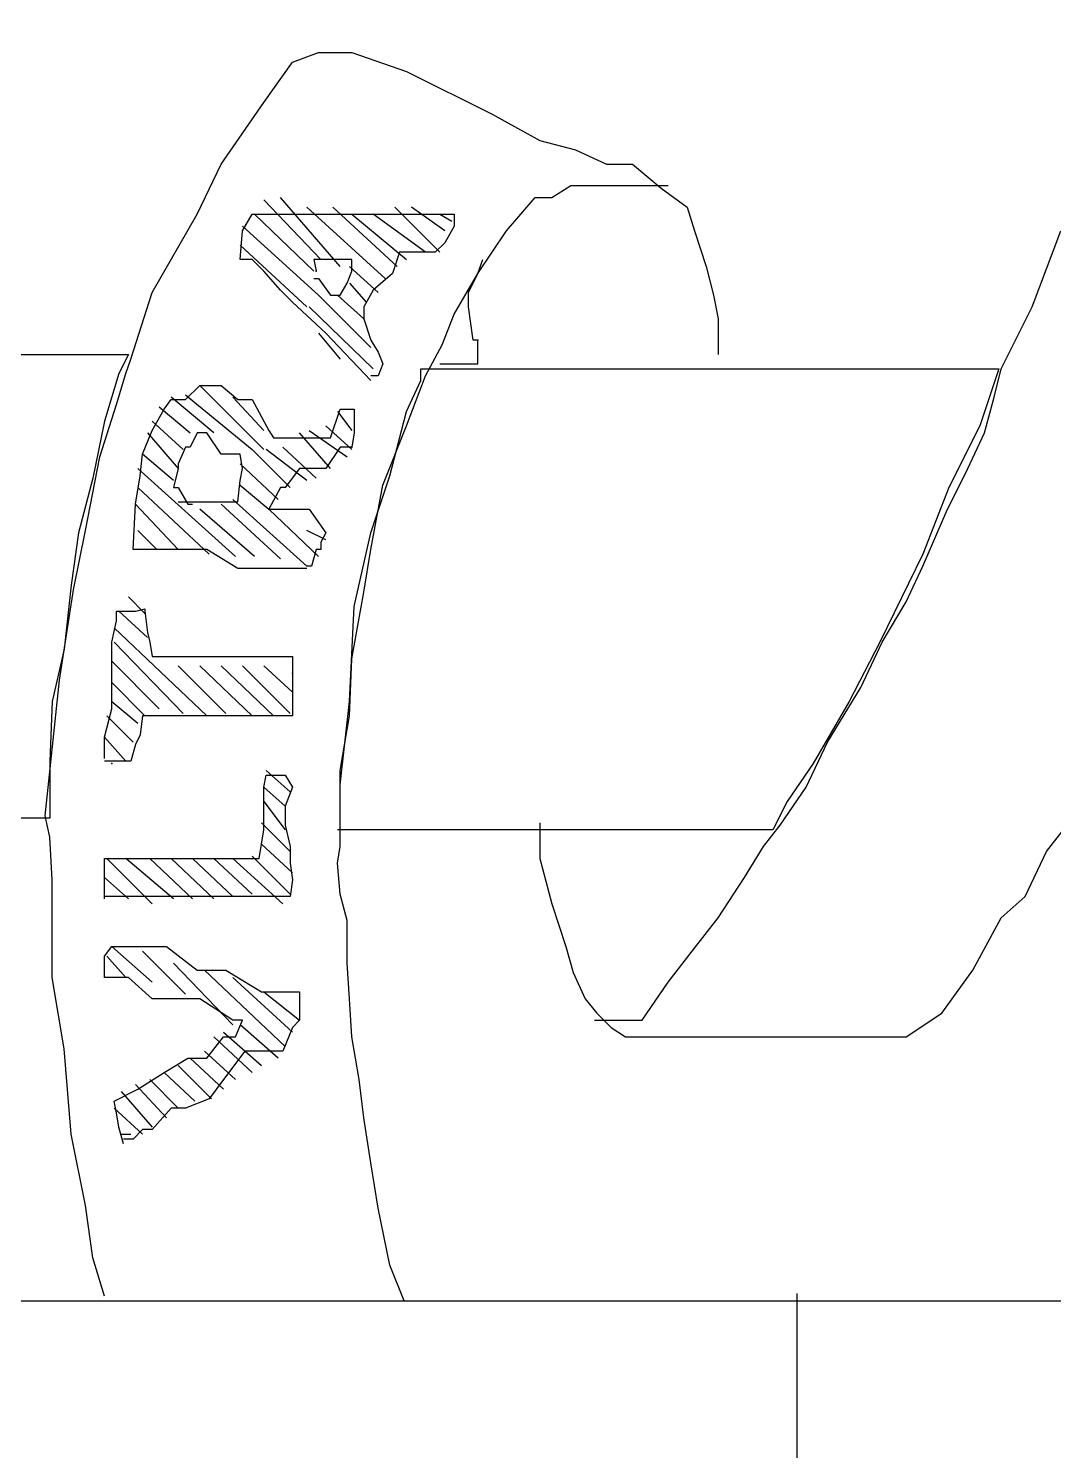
# Model space of a CAD drawing. Extents: x 731854 to 732444, y 4380981 to 4382008.
# Drawn here: x 731888.87 to 731893.18, y 4381847.51 to 4381853.49 of the extents above; entities that cross this region are included whole.
import ezdxf

# ---------------------------------------------------------------- set-up
doc = ezdxf.new("R2010")
doc.units = 0
doc.layers.get('0').update_dxf_attribs({"linetype": 'CONTINUOUS'})

msp = doc.modelspace()

# ---------------------------------------------------------------- linework, layer by layer
at = {"color": 0, "linetype": 'CONTINUOUS'}
for p, q in [((731889.86, 4381853.18), (731889.98, 4381853.35)), ((731889.86, 4381853.18), (731889.98, 4381853.35)), ((731889.98, 4381853.35), (731890.09, 4381853.39)), ((731889.98, 4381853.35), (731890.09, 4381853.39)), ((731890.09, 4381853.39), (731890.23, 4381853.39)), ((731890.09, 4381853.39), (731890.23, 4381853.39)), ((731890.23, 4381853.39), (731890.46, 4381853.31)), ((731890.23, 4381853.39), (731890.46, 4381853.31)), ((731890.46, 4381853.31), (731890.82, 4381853.13)), ((731890.46, 4381853.31), (731890.82, 4381853.13)), ((731889.68, 4381852.92), (731889.86, 4381853.18)), ((731889.68, 4381852.92), (731889.86, 4381853.18)), ((731890.82, 4381853.13), (731891.02, 4381853.02)), ((731890.82, 4381853.13), (731891.02, 4381853.02)), ((731891.02, 4381853.02), (731891.17, 4381852.98)), ((731891.02, 4381853.02), (731891.17, 4381852.98)), ((731891.17, 4381852.98), (731891.3, 4381852.92)), ((731891.17, 4381852.98), (731891.3, 4381852.92)), ((731889.58, 4381852.71), (731889.68, 4381852.92)), ((731889.58, 4381852.71), (731889.68, 4381852.92)), ((731891.3, 4381852.92), (731891.41, 4381852.92)), ((731891.3, 4381852.92), (731891.41, 4381852.92)), ((731891.41, 4381852.92), (731891.53, 4381852.82)), ((731891.41, 4381852.92), (731891.53, 4381852.82)), ((731891.07, 4381852.78), (731891.15, 4381852.83)), ((731891.07, 4381852.78), (731891.15, 4381852.83)), ((731891.15, 4381852.83), (731891.2, 4381852.83)), ((731891.15, 4381852.83), (731891.2, 4381852.83)), ((731891.2, 4381852.83), (731891.26, 4381852.83)), ((731891.2, 4381852.83), (731891.26, 4381852.83)), ((731891.26, 4381852.83), (731891.33, 4381852.83)), ((731891.26, 4381852.83), (731891.33, 4381852.83)), ((731891.33, 4381852.83), (731891.41, 4381852.83)), ((731891.33, 4381852.83), (731891.41, 4381852.83)), ((731891.41, 4381852.83), (731891.48, 4381852.83)), ((731891.41, 4381852.83), (731891.48, 4381852.83)), ((731891.48, 4381852.83), (731891.56, 4381852.83)), ((731891.48, 4381852.83), (731891.56, 4381852.83)), ((731891.53, 4381852.82), (731891.64, 4381852.74)), ((731891.53, 4381852.82), (731891.64, 4381852.74)), ((731889.86, 4381852.77), (731890.1, 4381852.52)), ((731889.86, 4381852.77), (731890.1, 4381852.52)), ((731890.18, 4381852.49), (731889.93, 4381852.78)), ((731890.18, 4381852.49), (731889.93, 4381852.78)), ((731890.88, 4381852.64), (731891, 4381852.78)), ((731890.88, 4381852.64), (731891, 4381852.78)), ((731891, 4381852.78), (731891.07, 4381852.78)), ((731891, 4381852.78), (731891.07, 4381852.78)), ((731889.39, 4381852.38), (731889.58, 4381852.71)), ((731889.39, 4381852.38), (731889.58, 4381852.71)), ((731889.77, 4381852.64), (731889.81, 4381852.71)), ((731889.77, 4381852.64), (731889.81, 4381852.71)), ((731889.81, 4381852.71), (731889.85, 4381852.71)), ((731889.81, 4381852.71), (731889.85, 4381852.71)), ((731890.07, 4381852.47), (731889.82, 4381852.71)), ((731890.07, 4381852.47), (731889.82, 4381852.71)), ((731889.85, 4381852.71), (731890.01, 4381852.71)), ((731889.85, 4381852.71), (731890.01, 4381852.71)), ((731890.01, 4381852.71), (731890.1, 4381852.71)), ((731890.01, 4381852.71), (731890.1, 4381852.71)), ((731890.04, 4381852.74), (731890.37, 4381852.44)), ((731890.04, 4381852.74), (731890.37, 4381852.44)), ((731890.1, 4381852.71), (731890.22, 4381852.71)), ((731890.1, 4381852.71), (731890.22, 4381852.71)), ((731890.42, 4381852.49), (731890.15, 4381852.74)), ((731890.42, 4381852.49), (731890.15, 4381852.74)), ((731890.22, 4381852.71), (731890.31, 4381852.71)), ((731890.22, 4381852.71), (731890.31, 4381852.71)), ((731890.23, 4381852.71), (731890.46, 4381852.52)), ((731890.23, 4381852.71), (731890.46, 4381852.52)), ((731890.31, 4381852.71), (731890.41, 4381852.71)), ((731890.31, 4381852.71), (731890.41, 4381852.71)), ((731890.54, 4381852.55), (731890.32, 4381852.71)), ((731890.54, 4381852.55), (731890.32, 4381852.71)), ((731890.41, 4381852.74), (731890.6, 4381852.55)), ((731890.41, 4381852.74), (731890.6, 4381852.55)), ((731890.41, 4381852.71), (731890.46, 4381852.71)), ((731890.41, 4381852.71), (731890.46, 4381852.71)), ((731890.46, 4381852.71), (731890.54, 4381852.71)), ((731890.46, 4381852.71), (731890.54, 4381852.71)), ((731890.62, 4381852.64), (731890.48, 4381852.74)), ((731890.62, 4381852.64), (731890.48, 4381852.74)), ((731890.54, 4381852.71), (731890.58, 4381852.71)), ((731890.54, 4381852.71), (731890.58, 4381852.71)), ((731890.58, 4381852.71), (731890.66, 4381852.71)), ((731890.58, 4381852.71), (731890.66, 4381852.71)), ((731890.6, 4381852.71), (731890.65, 4381852.68)), ((731890.6, 4381852.71), (731890.65, 4381852.68)), ((731890.66, 4381852.71), (731890.66, 4381852.66)), ((731890.66, 4381852.71), (731890.66, 4381852.66)), ((731891.64, 4381852.74), (731891.67, 4381852.64)), ((731891.64, 4381852.74), (731891.67, 4381852.64)), ((731889.76, 4381852.52), (731889.77, 4381852.64)), ((731889.76, 4381852.52), (731889.77, 4381852.64)), ((731889.77, 4381852.66), (731890.09, 4381852.37)), ((731889.77, 4381852.66), (731890.09, 4381852.37)), ((731890.66, 4381852.66), (731890.62, 4381852.59)), ((731890.66, 4381852.66), (731890.62, 4381852.59)), ((731890.76, 4381852.46), (731890.88, 4381852.64)), ((731890.76, 4381852.46), (731890.88, 4381852.64)), ((731891.67, 4381852.64), (731891.72, 4381852.49)), ((731891.67, 4381852.64), (731891.72, 4381852.49)), ((731893.09, 4381852.32), (731893.21, 4381852.64)), ((731893.09, 4381852.32), (731893.21, 4381852.64)), ((731890.04, 4381852.32), (731889.76, 4381852.58)), ((731890.04, 4381852.32), (731889.76, 4381852.58)), ((731890.62, 4381852.59), (731890.58, 4381852.55)), ((731890.62, 4381852.59), (731890.58, 4381852.55)), ((731889.81, 4381852.52), (731889.76, 4381852.52)), ((731889.81, 4381852.52), (731889.76, 4381852.52)), ((731889.86, 4381852.47), (731889.81, 4381852.52)), ((731889.86, 4381852.47), (731889.81, 4381852.52)), ((731890.08, 4381852.52), (731890.07, 4381852.52)), ((731890.07, 4381852.52), (731890.08, 4381852.47)), ((731890.08, 4381852.52), (731890.07, 4381852.52)), ((731890.07, 4381852.52), (731890.08, 4381852.47)), ((731890.12, 4381852.52), (731890.08, 4381852.52)), ((731890.12, 4381852.52), (731890.08, 4381852.52)), ((731890.18, 4381852.52), (731890.12, 4381852.52)), ((731890.18, 4381852.52), (731890.12, 4381852.52)), ((731890.23, 4381852.52), (731890.18, 4381852.52)), ((731890.23, 4381852.52), (731890.18, 4381852.52)), ((731890.23, 4381852.47), (731890.23, 4381852.52)), ((731890.23, 4381852.47), (731890.23, 4381852.52)), ((731890.43, 4381852.55), (731890.4, 4381852.46)), ((731890.43, 4381852.55), (731890.4, 4381852.46)), ((731890.48, 4381852.55), (731890.43, 4381852.55)), ((731890.48, 4381852.55), (731890.43, 4381852.55)), ((731890.55, 4381852.55), (731890.48, 4381852.55)), ((731890.55, 4381852.55), (731890.48, 4381852.55)), ((731890.58, 4381852.55), (731890.55, 4381852.55)), ((731890.58, 4381852.55), (731890.55, 4381852.55)), ((731890.76, 4381852.46), (731890.78, 4381852.52)), ((731890.76, 4381852.46), (731890.78, 4381852.52)), ((731889.93, 4381852.39), (731889.86, 4381852.47)), ((731889.93, 4381852.39), (731889.86, 4381852.47)), ((731890.21, 4381852.42), (731890.23, 4381852.47)), ((731890.21, 4381852.42), (731890.23, 4381852.47)), ((731890.34, 4381852.38), (731890.22, 4381852.49)), ((731890.34, 4381852.38), (731890.22, 4381852.49)), ((731890.4, 4381852.46), (731890.32, 4381852.39)), ((731890.4, 4381852.46), (731890.32, 4381852.39)), ((731890.66, 4381852.29), (731890.76, 4381852.46)), ((731890.66, 4381852.29), (731890.76, 4381852.46)), ((731890.72, 4381852.38), (731890.76, 4381852.46)), ((731890.72, 4381852.38), (731890.76, 4381852.46)), ((731891.72, 4381852.49), (731891.75, 4381852.37)), ((731891.72, 4381852.49), (731891.75, 4381852.37)), ((731889.98, 4381852.34), (731889.93, 4381852.39)), ((731889.98, 4381852.34), (731889.93, 4381852.39)), ((731890.07, 4381852.44), (731890.09, 4381852.44)), ((731890.07, 4381852.44), (731890.09, 4381852.44)), ((731890.09, 4381852.44), (731890.14, 4381852.37)), ((731890.09, 4381852.44), (731890.14, 4381852.37)), ((731890.18, 4381852.37), (731890.21, 4381852.42)), ((731890.18, 4381852.37), (731890.21, 4381852.42)), ((731890.22, 4381852.42), (731890.29, 4381852.34)), ((731890.22, 4381852.42), (731890.29, 4381852.34)), ((731890.32, 4381852.39), (731890.28, 4381852.32)), ((731890.32, 4381852.39), (731890.28, 4381852.32)), ((731889.3, 4381852.1), (731889.39, 4381852.38)), ((731889.3, 4381852.1), (731889.39, 4381852.38)), ((731890.12, 4381852.21), (731889.98, 4381852.34)), ((731890.12, 4381852.21), (731889.98, 4381852.34)), ((731890.09, 4381852.37), (731890.31, 4381852.15)), ((731890.09, 4381852.37), (731890.31, 4381852.15)), ((731890.14, 4381852.37), (731890.18, 4381852.37)), ((731890.14, 4381852.37), (731890.18, 4381852.37)), ((731890.28, 4381852.27), (731890.17, 4381852.37)), ((731890.28, 4381852.27), (731890.17, 4381852.37)), ((731890.72, 4381852.32), (731890.72, 4381852.38)), ((731890.72, 4381852.32), (731890.72, 4381852.38)), ((731891.75, 4381852.37), (731891.77, 4381852.27)), ((731891.75, 4381852.37), (731891.77, 4381852.27)), ((731890.32, 4381852.06), (731890.05, 4381852.32)), ((731890.32, 4381852.06), (731890.05, 4381852.32)), ((731890.28, 4381852.32), (731890.28, 4381852.27)), ((731890.28, 4381852.32), (731890.28, 4381852.27)), ((731890.28, 4381852.27), (731890.31, 4381852.18)), ((731890.28, 4381852.27), (731890.31, 4381852.18)), ((731890.61, 4381852.16), (731890.66, 4381852.29)), ((731890.61, 4381852.16), (731890.66, 4381852.29)), ((731890.74, 4381852.18), (731890.72, 4381852.32)), ((731890.74, 4381852.18), (731890.72, 4381852.32)), ((731891.77, 4381852.27), (731891.77, 4381852.18)), ((731891.77, 4381852.27), (731891.77, 4381852.18)), ((731892.96, 4381852.06), (731893.09, 4381852.32)), ((731892.96, 4381852.06), (731893.09, 4381852.32)), ((731890.09, 4381852.21), (731890.18, 4381852.1)), ((731890.09, 4381852.21), (731890.18, 4381852.1)), ((731890.31, 4381852.01), (731890.12, 4381852.21)), ((731890.31, 4381852.01), (731890.12, 4381852.21)), ((731890.31, 4381852.18), (731890.34, 4381852.13)), ((731890.31, 4381852.18), (731890.34, 4381852.13)), ((731890.54, 4381852.03), (731890.61, 4381852.16)), ((731890.54, 4381852.03), (731890.61, 4381852.16)), ((731890.76, 4381852.18), (731890.74, 4381852.18)), ((731890.76, 4381852.18), (731890.74, 4381852.18)), ((731890.76, 4381852.08), (731890.76, 4381852.18)), ((731890.76, 4381852.08), (731890.76, 4381852.18)), ((731891.77, 4381852.18), (731891.77, 4381852.12)), ((731891.77, 4381852.18), (731891.77, 4381852.12)), ((731888.55, 4381852.12), (731888.97, 4381852.12)), ((731888.55, 4381852.12), (731888.97, 4381852.12)), ((731888.97, 4381852.12), (731889.29, 4381852.12)), ((731888.97, 4381852.12), (731889.29, 4381852.12)), ((731889.29, 4381852.12), (731889.25, 4381852.04)), ((731889.29, 4381852.12), (731889.25, 4381852.04)), ((731889.28, 4381852.04), (731889.3, 4381852.1)), ((731889.28, 4381852.04), (731889.3, 4381852.1)), ((731890.34, 4381852.13), (731890.36, 4381852.08)), ((731890.34, 4381852.13), (731890.36, 4381852.08)), ((731889.25, 4381852.04), (731889.19, 4381851.84)), ((731889.25, 4381852.04), (731889.19, 4381851.84)), ((731889.24, 4381851.91), (731889.28, 4381852.04)), ((731889.24, 4381851.91), (731889.28, 4381852.04)), ((731890.34, 4381852.03), (731890.31, 4381852.03)), ((731890.34, 4381852.03), (731890.31, 4381852.03)), ((731890.36, 4381852.08), (731890.34, 4381852.03)), ((731890.36, 4381852.08), (731890.34, 4381852.03)), ((731890.46, 4381851.82), (731890.54, 4381852.03)), ((731890.46, 4381851.82), (731890.54, 4381852.03)), ((731890.52, 4381852.01), (731890.52, 4381852.06)), ((731890.52, 4381852.06), (731890.55, 4381852.06)), ((731890.52, 4381852.01), (731890.52, 4381852.06)), ((731890.52, 4381852.06), (731890.55, 4381852.06)), ((731890.55, 4381852.06), (731890.65, 4381852.06)), ((731890.55, 4381852.06), (731890.65, 4381852.06)), ((731890.6, 4381852.08), (731890.66, 4381852.08)), ((731890.6, 4381852.08), (731890.66, 4381852.08)), ((731890.65, 4381852.06), (731890.78, 4381852.06)), ((731890.65, 4381852.06), (731890.78, 4381852.06)), ((731890.66, 4381852.08), (731890.74, 4381852.08)), ((731890.66, 4381852.08), (731890.74, 4381852.08)), ((731890.74, 4381852.08), (731890.76, 4381852.08)), ((731890.74, 4381852.08), (731890.76, 4381852.08)), ((731890.78, 4381852.06), (731891.07, 4381852.06)), ((731890.78, 4381852.06), (731891.07, 4381852.06)), ((731891.07, 4381852.06), (731891.29, 4381852.06)), ((731891.07, 4381852.06), (731891.29, 4381852.06)), ((731891.29, 4381852.06), (731891.53, 4381852.06)), ((731891.29, 4381852.06), (731891.53, 4381852.06)), ((731891.53, 4381852.06), (731891.68, 4381852.06)), ((731891.53, 4381852.06), (731891.68, 4381852.06)), ((731891.68, 4381852.06), (731891.82, 4381852.06)), ((731891.68, 4381852.06), (731891.82, 4381852.06)), ((731891.82, 4381852.06), (731892.12, 4381852.06)), ((731891.82, 4381852.06), (731892.12, 4381852.06)), ((731892.12, 4381852.06), (731892.37, 4381852.06)), ((731892.12, 4381852.06), (731892.37, 4381852.06)), ((731892.37, 4381852.06), (731892.56, 4381852.06)), ((731892.37, 4381852.06), (731892.56, 4381852.06)), ((731892.56, 4381852.06), (731892.7, 4381852.06)), ((731892.56, 4381852.06), (731892.7, 4381852.06)), ((731892.7, 4381852.06), (731892.84, 4381852.06)), ((731892.7, 4381852.06), (731892.84, 4381852.06)), ((731892.84, 4381852.06), (731892.93, 4381852.06)), ((731892.84, 4381852.06), (731892.93, 4381852.06)), ((731892.95, 4381852.06), (731892.87, 4381851.82)), ((731892.95, 4381852.06), (731892.87, 4381851.82)), ((731892.93, 4381852.06), (731892.95, 4381852.06)), ((731892.93, 4381851.94), (731892.96, 4381852.06)), ((731892.93, 4381852.06), (731892.95, 4381852.06)), ((731892.93, 4381851.94), (731892.96, 4381852.06)), ((731889.53, 4381851.93), (731889.59, 4381851.99)), ((731889.53, 4381851.93), (731889.59, 4381851.99)), ((731889.59, 4381851.99), (731889.68, 4381851.99)), ((731889.86, 4381851.72), (731889.59, 4381851.99)), ((731889.59, 4381851.99), (731889.68, 4381851.99)), ((731889.86, 4381851.72), (731889.59, 4381851.99)), ((731889.68, 4381851.99), (731889.75, 4381851.93)), ((731889.68, 4381851.99), (731889.75, 4381851.93)), ((731890.46, 4381851.88), (731890.52, 4381852.01)), ((731890.46, 4381851.88), (731890.52, 4381852.01)), ((731889.17, 4381851.69), (731889.24, 4381851.91)), ((731889.17, 4381851.69), (731889.24, 4381851.91)), ((731889.44, 4381851.89), (731889.47, 4381851.93)), ((731889.44, 4381851.89), (731889.47, 4381851.93)), ((731889.65, 4381851.79), (731889.47, 4381851.94)), ((731889.65, 4381851.79), (731889.47, 4381851.94)), ((731889.47, 4381851.93), (731889.53, 4381851.93)), ((731889.47, 4381851.93), (731889.53, 4381851.93)), ((731889.53, 4381851.95), (731889.81, 4381851.72)), ((731889.53, 4381851.95), (731889.81, 4381851.72)), ((731889.73, 4381851.94), (731889.86, 4381851.8)), ((731889.73, 4381851.94), (731889.86, 4381851.8)), ((731889.75, 4381851.93), (731889.81, 4381851.93)), ((731889.75, 4381851.93), (731889.81, 4381851.93)), ((731889.81, 4381851.93), (731889.88, 4381851.8)), ((731889.81, 4381851.93), (731889.88, 4381851.8)), ((731892.89, 4381851.79), (731892.93, 4381851.94)), ((731892.89, 4381851.79), (731892.93, 4381851.94)), ((731889.39, 4381851.8), (731889.44, 4381851.89)), ((731889.39, 4381851.8), (731889.44, 4381851.89)), ((731889.42, 4381851.9), (731889.55, 4381851.79)), ((731889.42, 4381851.9), (731889.55, 4381851.79)), ((731890.14, 4381851.77), (731890.18, 4381851.89)), ((731890.14, 4381851.77), (731890.18, 4381851.89)), ((731890.17, 4381851.88), (731890.23, 4381851.8)), ((731890.17, 4381851.88), (731890.23, 4381851.8)), ((731890.18, 4381851.89), (731890.22, 4381851.89)), ((731890.18, 4381851.89), (731890.22, 4381851.89)), ((731890.22, 4381851.89), (731890.24, 4381851.89)), ((731890.22, 4381851.89), (731890.24, 4381851.89)), ((731890.24, 4381851.89), (731890.24, 4381851.79)), ((731890.24, 4381851.89), (731890.24, 4381851.79)), ((731890.39, 4381851.61), (731890.46, 4381851.88)), ((731890.39, 4381851.61), (731890.46, 4381851.88)), ((731889.19, 4381851.84), (731889.14, 4381851.6)), ((731889.19, 4381851.84), (731889.14, 4381851.6)), ((731889.35, 4381851.7), (731889.39, 4381851.8)), ((731889.35, 4381851.7), (731889.39, 4381851.8)), ((731889.37, 4381851.79), (731889.5, 4381851.64)), ((731889.37, 4381851.79), (731889.5, 4381851.64)), ((731889.52, 4381851.72), (731889.39, 4381851.84)), ((731889.52, 4381851.72), (731889.39, 4381851.84)), ((731889.58, 4381851.79), (731889.55, 4381851.73)), ((731889.58, 4381851.79), (731889.55, 4381851.73)), ((731889.62, 4381851.79), (731889.58, 4381851.79)), ((731889.62, 4381851.79), (731889.58, 4381851.79)), ((731889.68, 4381851.7), (731889.62, 4381851.79)), ((731889.68, 4381851.7), (731889.62, 4381851.79)), ((731889.88, 4381851.8), (731889.9, 4381851.77)), ((731889.88, 4381851.8), (731889.9, 4381851.77)), ((731890.14, 4381851.64), (731890.01, 4381851.79)), ((731890.14, 4381851.64), (731890.01, 4381851.79)), ((731890.05, 4381851.8), (731890.21, 4381851.69)), ((731890.05, 4381851.8), (731890.21, 4381851.69)), ((731890.23, 4381851.72), (731890.12, 4381851.82)), ((731890.23, 4381851.72), (731890.12, 4381851.82)), ((731890.24, 4381851.79), (731890.23, 4381851.73)), ((731890.24, 4381851.79), (731890.23, 4381851.73)), ((731890.36, 4381851.57), (731890.46, 4381851.82)), ((731890.36, 4381851.57), (731890.46, 4381851.82)), ((731892.87, 4381851.82), (731892.74, 4381851.56)), ((731892.87, 4381851.82), (731892.74, 4381851.56)), ((731892.82, 4381851.64), (731892.89, 4381851.79)), ((731892.82, 4381851.64), (731892.89, 4381851.79)), ((731889.53, 4381851.73), (731889.5, 4381851.66)), ((731889.53, 4381851.73), (731889.5, 4381851.66)), ((731889.55, 4381851.73), (731889.53, 4381851.73)), ((731889.55, 4381851.73), (731889.53, 4381851.73)), ((731889.9, 4381851.77), (731889.94, 4381851.77)), ((731889.9, 4381851.77), (731889.94, 4381851.77)), ((731889.94, 4381851.77), (731890.02, 4381851.77)), ((731889.94, 4381851.77), (731890.02, 4381851.77)), ((731889.94, 4381851.73), (731890.08, 4381851.6)), ((731889.94, 4381851.73), (731890.08, 4381851.6)), ((731890.02, 4381851.77), (731890.09, 4381851.77)), ((731890.02, 4381851.77), (731890.09, 4381851.77)), ((731890.09, 4381851.77), (731890.14, 4381851.77)), ((731890.09, 4381851.77), (731890.14, 4381851.77)), ((731890.18, 4381851.73), (731890.12, 4381851.64)), ((731890.18, 4381851.73), (731890.12, 4381851.64)), ((731890.23, 4381851.73), (731890.18, 4381851.73)), ((731890.23, 4381851.73), (731890.18, 4381851.73)), ((731889.11, 4381851.38), (731889.17, 4381851.69)), ((731889.11, 4381851.38), (731889.17, 4381851.69)), ((731889.34, 4381851.61), (731889.35, 4381851.7)), ((731889.34, 4381851.61), (731889.35, 4381851.7)), ((731889.48, 4381851.59), (731889.35, 4381851.7)), ((731889.48, 4381851.59), (731889.35, 4381851.7)), ((731889.73, 4381851.7), (731889.68, 4381851.7)), ((731889.73, 4381851.7), (731889.68, 4381851.7)), ((731889.76, 4381851.7), (731889.73, 4381851.7)), ((731889.76, 4381851.7), (731889.73, 4381851.7)), ((731889.77, 4381851.64), (731889.76, 4381851.7)), ((731889.77, 4381851.64), (731889.76, 4381851.7)), ((731889.81, 4381851.72), (731889.97, 4381851.56)), ((731889.81, 4381851.72), (731889.97, 4381851.56)), ((731890.04, 4381851.59), (731889.87, 4381851.72)), ((731890.04, 4381851.59), (731889.87, 4381851.72)), ((731889.33, 4381851.64), (731889.74, 4381851.27)), ((731889.33, 4381851.64), (731889.74, 4381851.27)), ((731889.5, 4381851.64), (731889.48, 4381851.56)), ((731889.5, 4381851.64), (731889.48, 4381851.56)), ((731889.5, 4381851.66), (731889.5, 4381851.64)), ((731889.5, 4381851.66), (731889.5, 4381851.64)), ((731889.92, 4381851.51), (731889.76, 4381851.66)), ((731889.92, 4381851.51), (731889.76, 4381851.66)), ((731889.76, 4381851.59), (731889.77, 4381851.64)), ((731889.76, 4381851.59), (731889.77, 4381851.64)), ((731890.01, 4381851.64), (731889.95, 4381851.56)), ((731890.01, 4381851.64), (731889.95, 4381851.56)), ((731890.05, 4381851.64), (731890.01, 4381851.64)), ((731890.05, 4381851.64), (731890.01, 4381851.64)), ((731890.12, 4381851.64), (731890.05, 4381851.64)), ((731890.12, 4381851.64), (731890.05, 4381851.64)), ((731892.73, 4381851.46), (731892.82, 4381851.64)), ((731892.73, 4381851.46), (731892.82, 4381851.64)), ((731889.14, 4381851.6), (731889.08, 4381851.37)), ((731889.14, 4381851.6), (731889.08, 4381851.37)), ((731889.32, 4381851.49), (731889.34, 4381851.61)), ((731889.32, 4381851.49), (731889.34, 4381851.61)), ((731889.63, 4381851.28), (731889.33, 4381851.56)), ((731889.63, 4381851.28), (731889.33, 4381851.56)), ((731889.48, 4381851.56), (731889.5, 4381851.56)), ((731889.48, 4381851.56), (731889.5, 4381851.56)), ((731889.5, 4381851.56), (731889.54, 4381851.49)), ((731889.5, 4381851.56), (731889.54, 4381851.49)), ((731889.75, 4381851.5), (731889.76, 4381851.59)), ((731889.75, 4381851.5), (731889.76, 4381851.59)), ((731889.76, 4381851.57), (731889.88, 4381851.47)), ((731889.76, 4381851.57), (731889.88, 4381851.47)), ((731889.93, 4381851.56), (731889.88, 4381851.47)), ((731889.93, 4381851.56), (731889.88, 4381851.47)), ((731889.95, 4381851.56), (731889.93, 4381851.56)), ((731889.95, 4381851.56), (731889.93, 4381851.56)), ((731890.31, 4381851.37), (731890.39, 4381851.61)), ((731890.31, 4381851.37), (731890.39, 4381851.61)), ((731890.31, 4381851.3), (731890.36, 4381851.57)), ((731890.31, 4381851.3), (731890.36, 4381851.57)), ((731892.74, 4381851.56), (731892.63, 4381851.28)), ((731892.74, 4381851.56), (731892.63, 4381851.28)), ((731889.5, 4381851.5), (731889.58, 4381851.5)), ((731889.5, 4381851.5), (731889.58, 4381851.5)), ((731889.58, 4381851.5), (731889.65, 4381851.5)), ((731889.58, 4381851.5), (731889.65, 4381851.5)), ((731889.65, 4381851.5), (731889.7, 4381851.5)), ((731889.65, 4381851.5), (731889.7, 4381851.5)), ((731889.7, 4381851.5), (731889.75, 4381851.5)), ((731889.7, 4381851.5), (731889.75, 4381851.5)), ((731890.04, 4381851.23), (731889.73, 4381851.51)), ((731890.04, 4381851.23), (731889.73, 4381851.51)), ((731889.31, 4381851.3), (731889.32, 4381851.49)), ((731889.31, 4381851.3), (731889.32, 4381851.49)), ((731889.32, 4381851.49), (731889.5, 4381851.3)), ((731889.32, 4381851.49), (731889.5, 4381851.3)), ((731889.54, 4381851.49), (731889.56, 4381851.49)), ((731889.54, 4381851.49), (731889.56, 4381851.49)), ((731889.82, 4381851.27), (731889.59, 4381851.47)), ((731889.82, 4381851.27), (731889.59, 4381851.47)), ((731889.68, 4381851.49), (731889.93, 4381851.26)), ((731889.68, 4381851.49), (731889.93, 4381851.26)), ((731889.88, 4381851.47), (731889.93, 4381851.47)), ((731889.88, 4381851.47), (731890.09, 4381851.27)), ((731889.88, 4381851.47), (731889.93, 4381851.47)), ((731889.88, 4381851.47), (731890.09, 4381851.27)), ((731889.93, 4381851.47), (731889.98, 4381851.47)), ((731889.93, 4381851.47), (731889.98, 4381851.47)), ((731889.98, 4381851.47), (731890.05, 4381851.47)), ((731889.98, 4381851.47), (731890.05, 4381851.47)), ((731890.05, 4381851.47), (731890.12, 4381851.37)), ((731890.05, 4381851.47), (731890.12, 4381851.37)), ((731892.63, 4381851.23), (731892.73, 4381851.46)), ((731892.63, 4381851.23), (731892.73, 4381851.46)), ((731889.06, 4381851.13), (731889.11, 4381851.38)), ((731889.06, 4381851.13), (731889.11, 4381851.38)), ((731889.41, 4381851.3), (731889.33, 4381851.38)), ((731889.41, 4381851.3), (731889.33, 4381851.38)), ((731890.12, 4381851.34), (731890.04, 4381851.38)), ((731890.12, 4381851.34), (731890.04, 4381851.38)), ((731889.08, 4381851.37), (731889.05, 4381851.15)), ((731889.08, 4381851.37), (731889.05, 4381851.15)), ((731890.12, 4381851.37), (731890.1, 4381851.33)), ((731890.12, 4381851.37), (731890.1, 4381851.33)), ((731890.1, 4381851.33), (731890.1, 4381851.3)), ((731890.1, 4381851.33), (731890.1, 4381851.3)), ((731890.24, 4381851.06), (731890.31, 4381851.37)), ((731890.24, 4381851.06), (731890.31, 4381851.37)), ((731889.34, 4381851.3), (731889.31, 4381851.3)), ((731889.34, 4381851.3), (731889.31, 4381851.3)), ((731889.41, 4381851.3), (731889.34, 4381851.3)), ((731889.41, 4381851.3), (731889.34, 4381851.3)), ((731889.42, 4381851.3), (731889.41, 4381851.3)), ((731889.42, 4381851.3), (731889.41, 4381851.3)), ((731889.5, 4381851.3), (731889.42, 4381851.3)), ((731889.5, 4381851.3), (731889.42, 4381851.3)), ((731889.62, 4381851.3), (731889.5, 4381851.3)), ((731889.62, 4381851.3), (731889.5, 4381851.3)), ((731889.75, 4381851.22), (731889.62, 4381851.3)), ((731889.75, 4381851.22), (731889.62, 4381851.3)), ((731890.08, 4381851.3), (731890.06, 4381851.23)), ((731890.08, 4381851.3), (731890.06, 4381851.23)), ((731890.1, 4381851.3), (731890.08, 4381851.3)), ((731890.1, 4381851.3), (731890.08, 4381851.3)), ((731890.28, 4381851.12), (731890.31, 4381851.3)), ((731890.28, 4381851.12), (731890.31, 4381851.3)), ((731892.63, 4381851.28), (731892.45, 4381850.91)), ((731892.63, 4381851.28), (731892.45, 4381850.91)), ((731889.84, 4381851.22), (731889.75, 4381851.22)), ((731889.84, 4381851.22), (731889.75, 4381851.22)), ((731889.9, 4381851.22), (731889.84, 4381851.22)), ((731889.9, 4381851.22), (731889.84, 4381851.22)), ((731889.95, 4381851.22), (731889.9, 4381851.22)), ((731889.95, 4381851.22), (731889.9, 4381851.22)), ((731890.04, 4381851.22), (731889.95, 4381851.22)), ((731890.04, 4381851.22), (731889.95, 4381851.22)), ((731890.06, 4381851.23), (731890.04, 4381851.23)), ((731890.06, 4381851.23), (731890.04, 4381851.23)), ((731892.56, 4381851.08), (731892.63, 4381851.23)), ((731892.56, 4381851.08), (731892.63, 4381851.23)), ((731889.05, 4381851.15), (731889.02, 4381850.88)), ((731889.05, 4381851.15), (731889.02, 4381850.88)), ((731889, 4381850.75), (731889.06, 4381851.13)), ((731889, 4381850.75), (731889.06, 4381851.13)), ((731889.29, 4381851.1), (731889.36, 4381851.03)), ((731889.29, 4381851.1), (731889.36, 4381851.03)), ((731890.23, 4381850.84), (731890.28, 4381851.12)), ((731890.23, 4381850.84), (731890.28, 4381851.12)), ((731892.46, 4381850.91), (731892.56, 4381851.08)), ((731892.46, 4381850.91), (731892.56, 4381851.08)), ((731889.24, 4381851), (731889.24, 4381851.04)), ((731889.24, 4381851.04), (731889.26, 4381851.04)), ((731889.24, 4381851), (731889.24, 4381851.04)), ((731889.24, 4381851.04), (731889.26, 4381851.04)), ((731889.37, 4381850.93), (731889.25, 4381851.04)), ((731889.37, 4381850.93), (731889.25, 4381851.04)), ((731889.26, 4381851.04), (731889.29, 4381851.04)), ((731889.26, 4381851.04), (731889.29, 4381851.04)), ((731889.29, 4381851.04), (731889.32, 4381851.04)), ((731889.29, 4381851.04), (731889.32, 4381851.04)), ((731889.32, 4381851.04), (731889.36, 4381851.05)), ((731889.32, 4381851.04), (731889.36, 4381851.05)), ((731889.36, 4381851.05), (731889.36, 4381851.04)), ((731889.36, 4381851.05), (731889.36, 4381851.04)), ((731889.36, 4381851.04), (731889.37, 4381850.95)), ((731889.36, 4381851.04), (731889.37, 4381850.95)), ((731890.22, 4381850.66), (731890.24, 4381851.06)), ((731890.22, 4381850.66), (731890.24, 4381851.06)), ((731889.22, 4381850.91), (731889.24, 4381851)), ((731889.22, 4381850.91), (731889.24, 4381851)), ((731889.23, 4381850.97), (731889.62, 4381850.6)), ((731889.23, 4381850.97), (731889.62, 4381850.6)), ((731889.22, 4381850.78), (731889.22, 4381850.91)), ((731889.22, 4381850.78), (731889.22, 4381850.91)), ((731889.52, 4381850.61), (731889.23, 4381850.91)), ((731889.52, 4381850.61), (731889.23, 4381850.91)), ((731889.37, 4381850.95), (731889.38, 4381850.91)), ((731889.37, 4381850.95), (731889.38, 4381850.91)), ((731889.38, 4381850.91), (731889.39, 4381850.85)), ((731889.38, 4381850.91), (731889.39, 4381850.85)), ((731892.45, 4381850.91), (731892.32, 4381850.66)), ((731892.45, 4381850.91), (731892.32, 4381850.66)), ((731892.37, 4381850.72), (731892.46, 4381850.91)), ((731892.37, 4381850.72), (731892.46, 4381850.91)), ((731889.02, 4381850.88), (731888.97, 4381850.66)), ((731889.02, 4381850.88), (731888.97, 4381850.66)), ((731889.39, 4381850.85), (731889.44, 4381850.85)), ((731889.39, 4381850.85), (731889.44, 4381850.85)), ((731889.44, 4381850.85), (731889.5, 4381850.85)), ((731889.44, 4381850.85), (731889.5, 4381850.85)), ((731889.5, 4381850.85), (731889.59, 4381850.85)), ((731889.5, 4381850.85), (731889.59, 4381850.85)), ((731889.59, 4381850.85), (731889.68, 4381850.85)), ((731889.59, 4381850.85), (731889.68, 4381850.85)), ((731889.68, 4381850.85), (731889.74, 4381850.85)), ((731889.68, 4381850.85), (731889.74, 4381850.85)), ((731889.74, 4381850.85), (731889.81, 4381850.85)), ((731889.74, 4381850.85), (731889.81, 4381850.85)), ((731889.81, 4381850.85), (731889.89, 4381850.85)), ((731889.81, 4381850.85), (731889.89, 4381850.85)), ((731889.89, 4381850.85), (731889.94, 4381850.85)), ((731889.89, 4381850.85), (731889.94, 4381850.85)), ((731889.94, 4381850.85), (731889.98, 4381850.85)), ((731889.94, 4381850.85), (731889.98, 4381850.85)), ((731889.98, 4381850.85), (731889.98, 4381850.74)), ((731889.98, 4381850.85), (731889.98, 4381850.74)), ((731890.22, 4381850.6), (731890.23, 4381850.84)), ((731890.22, 4381850.6), (731890.23, 4381850.84)), ((731889.22, 4381850.83), (731889.42, 4381850.63)), ((731889.22, 4381850.83), (731889.42, 4381850.63)), ((731889.22, 4381850.63), (731889.22, 4381850.78)), ((731889.22, 4381850.63), (731889.22, 4381850.78)), ((731889.7, 4381850.61), (731889.5, 4381850.81)), ((731889.7, 4381850.61), (731889.5, 4381850.81)), ((731889.59, 4381850.81), (731889.81, 4381850.6)), ((731889.59, 4381850.81), (731889.81, 4381850.6)), ((731889.9, 4381850.6), (731889.68, 4381850.81)), ((731889.9, 4381850.6), (731889.68, 4381850.81)), ((731889.77, 4381850.81), (731889.97, 4381850.61)), ((731889.77, 4381850.81), (731889.97, 4381850.61)), ((731889.98, 4381850.7), (731889.86, 4381850.81)), ((731889.98, 4381850.7), (731889.86, 4381850.81)), ((731888.94, 4381850.18), (731889, 4381850.75)), ((731888.94, 4381850.18), (731889, 4381850.75)), ((731889.36, 4381850.6), (731889.22, 4381850.74)), ((731889.36, 4381850.6), (731889.22, 4381850.74)), ((731889.98, 4381850.74), (731889.98, 4381850.66)), ((731889.98, 4381850.74), (731889.98, 4381850.66)), ((731892.23, 4381850.49), (731892.37, 4381850.72)), ((731892.23, 4381850.49), (731892.37, 4381850.72)), ((731888.97, 4381850.66), (731888.96, 4381850.41)), ((731888.97, 4381850.66), (731888.96, 4381850.41)), ((731889.22, 4381850.66), (731889.33, 4381850.57)), ((731889.22, 4381850.66), (731889.33, 4381850.57)), ((731889.98, 4381850.66), (731889.98, 4381850.6)), ((731889.98, 4381850.66), (731889.98, 4381850.6)), ((731890.18, 4381850.31), (731890.22, 4381850.66)), ((731890.18, 4381850.31), (731890.22, 4381850.66)), ((731892.32, 4381850.66), (731892.17, 4381850.4)), ((731892.32, 4381850.66), (731892.17, 4381850.4)), ((731889.19, 4381850.51), (731889.22, 4381850.63)), ((731889.19, 4381850.51), (731889.22, 4381850.63)), ((731889.31, 4381850.49), (731889.2, 4381850.6)), ((731889.31, 4381850.49), (731889.2, 4381850.6)), ((731889.35, 4381850.6), (731889.34, 4381850.52)), ((731889.35, 4381850.6), (731889.34, 4381850.52)), ((731889.37, 4381850.6), (731889.35, 4381850.6)), ((731889.37, 4381850.6), (731889.35, 4381850.6)), ((731889.42, 4381850.6), (731889.37, 4381850.6)), ((731889.42, 4381850.6), (731889.37, 4381850.6)), ((731889.47, 4381850.6), (731889.42, 4381850.6)), ((731889.47, 4381850.6), (731889.42, 4381850.6)), ((731889.54, 4381850.6), (731889.47, 4381850.6)), ((731889.54, 4381850.6), (731889.47, 4381850.6)), ((731889.59, 4381850.6), (731889.54, 4381850.6)), ((731889.59, 4381850.6), (731889.54, 4381850.6)), ((731889.65, 4381850.6), (731889.59, 4381850.6)), ((731889.65, 4381850.6), (731889.59, 4381850.6)), ((731889.75, 4381850.6), (731889.65, 4381850.6)), ((731889.75, 4381850.6), (731889.65, 4381850.6)), ((731889.85, 4381850.6), (731889.75, 4381850.6)), ((731889.85, 4381850.6), (731889.75, 4381850.6)), ((731889.9, 4381850.6), (731889.85, 4381850.6)), ((731889.9, 4381850.6), (731889.85, 4381850.6)), ((731889.98, 4381850.6), (731889.9, 4381850.6)), ((731889.98, 4381850.6), (731889.9, 4381850.6)), ((731890.18, 4381850.37), (731890.22, 4381850.6)), ((731890.18, 4381850.37), (731890.22, 4381850.6)), ((731889.19, 4381850.42), (731889.19, 4381850.51)), ((731889.19, 4381850.51), (731889.28, 4381850.41)), ((731889.19, 4381850.42), (731889.19, 4381850.51)), ((731889.19, 4381850.51), (731889.28, 4381850.41)), ((731889.32, 4381850.48), (731889.3, 4381850.41)), ((731889.32, 4381850.48), (731889.3, 4381850.41)), ((731889.34, 4381850.52), (731889.32, 4381850.48)), ((731889.34, 4381850.52), (731889.32, 4381850.48)), ((731892.14, 4381850.3), (731892.23, 4381850.49)), ((731892.14, 4381850.3), (731892.23, 4381850.49)), ((731888.96, 4381850.41), (731888.96, 4381850.24)), ((731888.96, 4381850.41), (731888.96, 4381850.24)), ((731889.22, 4381850.41), (731889.19, 4381850.41)), ((731889.22, 4381850.41), (731889.19, 4381850.41)), ((731889.23, 4381850.41), (731889.22, 4381850.41)), ((731889.23, 4381850.41), (731889.22, 4381850.41)), ((731889.27, 4381850.41), (731889.23, 4381850.41)), ((731889.27, 4381850.41), (731889.23, 4381850.41)), ((731889.3, 4381850.41), (731889.27, 4381850.41)), ((731889.3, 4381850.41), (731889.27, 4381850.41)), ((731889.87, 4381850.37), (731889.97, 4381850.28)), ((731889.87, 4381850.37), (731889.97, 4381850.28)), ((731890.18, 4381850.19), (731890.18, 4381850.37)), ((731890.18, 4381850.19), (731890.18, 4381850.37)), ((731892.17, 4381850.4), (731892.06, 4381850.24)), ((731892.17, 4381850.4), (731892.06, 4381850.24)), ((731889.86, 4381850.3), (731889.87, 4381850.35)), ((731889.86, 4381850.3), (731889.87, 4381850.35)), ((731889.86, 4381850.24), (731889.86, 4381850.3)), ((731889.95, 4381850.22), (731889.86, 4381850.3)), ((731889.86, 4381850.24), (731889.86, 4381850.3)), ((731889.95, 4381850.22), (731889.86, 4381850.3)), ((731889.87, 4381850.35), (731889.89, 4381850.35)), ((731889.87, 4381850.35), (731889.89, 4381850.35)), ((731889.89, 4381850.35), (731889.93, 4381850.35)), ((731889.89, 4381850.35), (731889.93, 4381850.35)), ((731889.93, 4381850.35), (731889.95, 4381850.35)), ((731889.93, 4381850.35), (731889.95, 4381850.35)), ((731889.95, 4381850.35), (731889.98, 4381850.3)), ((731889.95, 4381850.35), (731889.98, 4381850.3)), ((731889.98, 4381850.3), (731889.95, 4381850.22)), ((731889.98, 4381850.3), (731889.95, 4381850.22)), ((731890.18, 4381850.12), (731890.18, 4381850.31)), ((731890.18, 4381850.12), (731890.18, 4381850.31)), ((731892.03, 4381850.14), (731892.14, 4381850.3)), ((731892.03, 4381850.14), (731892.14, 4381850.3)), ((731888.96, 4381850.24), (731888.96, 4381850.17)), ((731888.96, 4381850.24), (731888.96, 4381850.17)), ((731889.86, 4381850.12), (731889.86, 4381850.24)), ((731889.86, 4381850.24), (731889.95, 4381850.12)), ((731889.86, 4381850.12), (731889.86, 4381850.24)), ((731889.86, 4381850.24), (731889.95, 4381850.12)), ((731892.06, 4381850.24), (731892, 4381850.12)), ((731892.06, 4381850.24), (731892, 4381850.12)), ((731888.96, 4381850.09), (731888.94, 4381850.18)), ((731888.96, 4381850.09), (731888.94, 4381850.18)), ((731889.95, 4381850.22), (731889.95, 4381850.14)), ((731889.95, 4381850.22), (731889.95, 4381850.14)), ((731890.18, 4381850.14), (731890.18, 4381850.19)), ((731890.18, 4381850.14), (731890.18, 4381850.19)), ((731888.96, 4381850.17), (731888.8, 4381850.17)), ((731888.96, 4381850.17), (731888.8, 4381850.17)), ((731889.84, 4381850), (731889.86, 4381850.12)), ((731889.84, 4381850), (731889.86, 4381850.12)), ((731889.97, 4381850.03), (731889.85, 4381850.15)), ((731889.97, 4381850.03), (731889.85, 4381850.15)), ((731889.95, 4381850.14), (731889.97, 4381850.05)), ((731889.95, 4381850.14), (731889.97, 4381850.05)), ((731890.26, 4381850.12), (731890.17, 4381850.12)), ((731890.26, 4381850.12), (731890.17, 4381850.12)), ((731890.18, 4381850.05), (731890.18, 4381850.14)), ((731890.18, 4381850.05), (731890.18, 4381850.14)), ((731890.23, 4381850.12), (731890.18, 4381850.12)), ((731890.23, 4381850.12), (731890.18, 4381850.12)), ((731890.4, 4381850.12), (731890.26, 4381850.12)), ((731890.4, 4381850.12), (731890.26, 4381850.12)), ((731890.66, 4381850.12), (731890.4, 4381850.12)), ((731890.66, 4381850.12), (731890.4, 4381850.12)), ((731891.02, 4381850.12), (731890.66, 4381850.12)), ((731891.02, 4381850.12), (731890.66, 4381850.12)), ((731891.02, 4381850.15), (731891.02, 4381850)), ((731891.02, 4381850.15), (731891.02, 4381850)), ((731891.21, 4381850.12), (731891.02, 4381850.12)), ((731891.21, 4381850.12), (731891.02, 4381850.12)), ((731891.43, 4381850.12), (731891.21, 4381850.12)), ((731891.43, 4381850.12), (731891.21, 4381850.12)), ((731891.76, 4381850.12), (731891.43, 4381850.12)), ((731891.76, 4381850.12), (731891.43, 4381850.12)), ((731892, 4381850.12), (731891.76, 4381850.12)), ((731892, 4381850.12), (731891.76, 4381850.12)), ((731891.96, 4381850.05), (731892.03, 4381850.14)), ((731891.96, 4381850.05), (731892.03, 4381850.14)), ((731893.15, 4381850.03), (731893.26, 4381850.17)), ((731893.15, 4381850.03), (731893.26, 4381850.17)), ((731888.97, 4381849.91), (731888.96, 4381850.09)), ((731888.97, 4381849.91), (731888.96, 4381850.09)), ((731889.85, 4381850.06), (731889.98, 4381849.94)), ((731889.85, 4381850.06), (731889.98, 4381849.94)), ((731889.19, 4381849.92), (731889.19, 4381850)), ((731889.19, 4381850), (731889.22, 4381850)), ((731889.19, 4381849.92), (731889.19, 4381850)), ((731889.19, 4381850), (731889.22, 4381850)), ((731889.2, 4381850), (731889.39, 4381849.81)), ((731889.2, 4381850), (731889.39, 4381849.81)), ((731889.22, 4381850), (731889.38, 4381850)), ((731889.22, 4381850), (731889.38, 4381850)), ((731889.48, 4381849.83), (731889.28, 4381850)), ((731889.48, 4381849.83), (731889.28, 4381850)), ((731889.38, 4381850), (731889.55, 4381850)), ((731889.38, 4381850), (731889.56, 4381849.83)), ((731889.38, 4381850), (731889.55, 4381850)), ((731889.38, 4381850), (731889.56, 4381849.83)), ((731889.65, 4381849.83), (731889.47, 4381850)), ((731889.65, 4381849.83), (731889.47, 4381850)), ((731889.55, 4381850), (731889.68, 4381850)), ((731889.55, 4381850), (731889.68, 4381850)), ((731889.56, 4381850), (731889.73, 4381849.84)), ((731889.56, 4381850), (731889.73, 4381849.84)), ((731889.81, 4381849.85), (731889.65, 4381850)), ((731889.81, 4381849.85), (731889.65, 4381850)), ((731889.68, 4381850), (731889.76, 4381850)), ((731889.68, 4381850), (731889.76, 4381850)), ((731889.73, 4381850), (731889.94, 4381849.81)), ((731889.73, 4381850), (731889.94, 4381849.81)), ((731889.76, 4381850), (731889.84, 4381850)), ((731889.76, 4381850), (731889.84, 4381850)), ((731889.97, 4381849.85), (731889.81, 4381850.01)), ((731889.97, 4381849.85), (731889.81, 4381850.01)), ((731889.97, 4381850.05), (731889.97, 4381849.98)), ((731889.97, 4381850.05), (731889.97, 4381849.98)), ((731890.17, 4381849.98), (731890.18, 4381850.05)), ((731890.17, 4381849.98), (731890.18, 4381850.05)), ((731891.02, 4381850), (731891.07, 4381849.81)), ((731891.02, 4381850), (731891.07, 4381849.81)), ((731891.88, 4381849.92), (731891.96, 4381850.05)), ((731891.88, 4381849.92), (731891.96, 4381850.05)), ((731893.06, 4381849.84), (731893.15, 4381850.03)), ((731893.06, 4381849.84), (731893.15, 4381850.03)), ((731889.97, 4381849.98), (731889.98, 4381849.91)), ((731889.97, 4381849.98), (731889.98, 4381849.91)), ((731890.18, 4381849.85), (731890.17, 4381849.98)), ((731890.18, 4381849.85), (731890.17, 4381849.98)), ((731888.97, 4381849.66), (731888.97, 4381849.91)), ((731888.97, 4381849.66), (731888.97, 4381849.91)), ((731889.19, 4381849.83), (731889.19, 4381849.92)), ((731889.29, 4381849.83), (731889.19, 4381849.92)), ((731889.19, 4381849.83), (731889.19, 4381849.92)), ((731889.29, 4381849.83), (731889.19, 4381849.92)), ((731889.98, 4381849.91), (731889.97, 4381849.84)), ((731889.98, 4381849.91), (731889.97, 4381849.84)), ((731891.77, 4381849.75), (731891.88, 4381849.92)), ((731891.77, 4381849.75), (731891.88, 4381849.92)), ((731889.22, 4381849.84), (731889.19, 4381849.84)), ((731889.22, 4381849.84), (731889.19, 4381849.84)), ((731889.27, 4381849.84), (731889.22, 4381849.84)), ((731889.27, 4381849.84), (731889.22, 4381849.84)), ((731889.36, 4381849.84), (731889.27, 4381849.84)), ((731889.36, 4381849.84), (731889.27, 4381849.84)), ((731889.45, 4381849.84), (731889.36, 4381849.84)), ((731889.45, 4381849.84), (731889.36, 4381849.84)), ((731889.5, 4381849.84), (731889.45, 4381849.84)), ((731889.5, 4381849.84), (731889.45, 4381849.84)), ((731889.59, 4381849.84), (731889.5, 4381849.84)), ((731889.59, 4381849.84), (731889.5, 4381849.84)), ((731889.73, 4381849.84), (731889.59, 4381849.84)), ((731889.73, 4381849.84), (731889.59, 4381849.84)), ((731889.81, 4381849.84), (731889.73, 4381849.84)), ((731889.81, 4381849.84), (731889.73, 4381849.84)), ((731889.87, 4381849.84), (731889.81, 4381849.84)), ((731889.87, 4381849.84), (731889.81, 4381849.84)), ((731889.94, 4381849.84), (731889.87, 4381849.84)), ((731889.94, 4381849.84), (731889.87, 4381849.84)), ((731889.97, 4381849.84), (731889.94, 4381849.84)), ((731889.97, 4381849.84), (731889.94, 4381849.84)), ((731890.21, 4381849.74), (731890.18, 4381849.85)), ((731890.21, 4381849.74), (731890.18, 4381849.85)), ((731892.96, 4381849.75), (731893.06, 4381849.84)), ((731892.96, 4381849.75), (731893.06, 4381849.84)), ((731891.07, 4381849.81), (731891.13, 4381849.63)), ((731891.07, 4381849.81), (731891.13, 4381849.63)), ((731890.21, 4381849.56), (731890.21, 4381849.74)), ((731890.21, 4381849.56), (731890.21, 4381849.74)), ((731891.66, 4381849.61), (731891.77, 4381849.75)), ((731891.66, 4381849.61), (731891.77, 4381849.75)), ((731892.84, 4381849.53), (731892.96, 4381849.75)), ((731892.84, 4381849.53), (731892.96, 4381849.75)), ((731888.97, 4381849.5), (731888.97, 4381849.66)), ((731888.97, 4381849.5), (731888.97, 4381849.66)), ((731889.19, 4381849.59), (731889.22, 4381849.63)), ((731889.19, 4381849.59), (731889.22, 4381849.63)), ((731889.19, 4381849.5), (731889.19, 4381849.59)), ((731889.19, 4381849.5), (731889.19, 4381849.59)), ((731889.2, 4381849.59), (731889.28, 4381849.5)), ((731889.2, 4381849.59), (731889.28, 4381849.5)), ((731889.39, 4381849.48), (731889.22, 4381849.63)), ((731889.22, 4381849.63), (731889.25, 4381849.63)), ((731889.39, 4381849.48), (731889.22, 4381849.63)), ((731889.22, 4381849.63), (731889.25, 4381849.63)), ((731889.25, 4381849.63), (731889.32, 4381849.63)), ((731889.25, 4381849.63), (731889.32, 4381849.63)), ((731889.32, 4381849.63), (731889.45, 4381849.63)), ((731889.32, 4381849.63), (731889.45, 4381849.63)), ((731889.35, 4381849.61), (731889.53, 4381849.43)), ((731889.35, 4381849.61), (731889.53, 4381849.43)), ((731889.45, 4381849.63), (731889.58, 4381849.53)), ((731889.45, 4381849.63), (731889.58, 4381849.53)), ((731891.13, 4381849.63), (731891.16, 4381849.52)), ((731891.13, 4381849.63), (731891.16, 4381849.52)), ((731891.56, 4381849.48), (731891.66, 4381849.61)), ((731891.56, 4381849.48), (731891.66, 4381849.61)), ((731889.73, 4381849.3), (731889.48, 4381849.56)), ((731889.73, 4381849.3), (731889.48, 4381849.56)), ((731889.58, 4381849.53), (731889.7, 4381849.53)), ((731889.58, 4381849.53), (731889.7, 4381849.53)), ((731889.61, 4381849.53), (731889.95, 4381849.21)), ((731889.61, 4381849.53), (731889.95, 4381849.21)), ((731889.7, 4381849.53), (731889.85, 4381849.44)), ((731889.7, 4381849.53), (731889.85, 4381849.44)), ((731890.22, 4381849.41), (731890.21, 4381849.56)), ((731890.22, 4381849.41), (731890.21, 4381849.56)), ((731891.16, 4381849.52), (731891.21, 4381849.41)), ((731891.16, 4381849.52), (731891.21, 4381849.41)), ((731892.71, 4381849.35), (731892.84, 4381849.53)), ((731892.71, 4381849.35), (731892.84, 4381849.53)), ((731889.02, 4381849.2), (731888.97, 4381849.5)), ((731889.02, 4381849.2), (731888.97, 4381849.5)), ((731889.23, 4381849.5), (731889.19, 4381849.5)), ((731889.23, 4381849.5), (731889.19, 4381849.5)), ((731889.29, 4381849.5), (731889.23, 4381849.5)), ((731889.29, 4381849.5), (731889.23, 4381849.5)), ((731889.39, 4381849.41), (731889.29, 4381849.5)), ((731889.39, 4381849.41), (731889.29, 4381849.5)), ((731889.98, 4381849.27), (731889.73, 4381849.5)), ((731889.98, 4381849.27), (731889.73, 4381849.5)), ((731891.45, 4381849.32), (731891.56, 4381849.48)), ((731891.45, 4381849.32), (731891.56, 4381849.48)), ((731889.48, 4381849.41), (731889.39, 4381849.41)), ((731889.48, 4381849.41), (731889.39, 4381849.41)), ((731889.59, 4381849.41), (731889.48, 4381849.41)), ((731889.59, 4381849.41), (731889.48, 4381849.41)), ((731889.73, 4381849.32), (731889.59, 4381849.41)), ((731889.73, 4381849.32), (731889.59, 4381849.41)), ((731889.85, 4381849.44), (731889.94, 4381849.44)), ((731889.85, 4381849.44), (731889.94, 4381849.44)), ((731889.86, 4381849.44), (731890.01, 4381849.32)), ((731889.86, 4381849.44), (731890.01, 4381849.32)), ((731889.94, 4381849.44), (731890.01, 4381849.44)), ((731889.94, 4381849.44), (731890.01, 4381849.44)), ((731890.01, 4381849.44), (731890.01, 4381849.32)), ((731890.01, 4381849.44), (731890.01, 4381849.32)), ((731890.23, 4381849.25), (731890.22, 4381849.41)), ((731890.23, 4381849.25), (731890.22, 4381849.41)), ((731891.21, 4381849.41), (731891.26, 4381849.35)), ((731891.21, 4381849.41), (731891.26, 4381849.35)), ((731891.26, 4381849.35), (731891.32, 4381849.29)), ((731891.26, 4381849.35), (731891.32, 4381849.29)), ((731892.56, 4381849.25), (731892.71, 4381849.35)), ((731892.56, 4381849.25), (731892.71, 4381849.35)), ((731889.77, 4381849.32), (731889.73, 4381849.32)), ((731889.77, 4381849.32), (731889.73, 4381849.32)), ((731889.74, 4381849.25), (731889.77, 4381849.32)), ((731889.74, 4381849.25), (731889.77, 4381849.32)), ((731889.92, 4381849.16), (731889.76, 4381849.3)), ((731889.92, 4381849.16), (731889.76, 4381849.3)), ((731889.98, 4381849.29), (731889.94, 4381849.19)), ((731889.98, 4381849.29), (731889.94, 4381849.19)), ((731890.01, 4381849.32), (731889.98, 4381849.29)), ((731890.01, 4381849.32), (731889.98, 4381849.29)), ((731891.25, 4381849.32), (731891.3, 4381849.32)), ((731891.25, 4381849.32), (731891.3, 4381849.32)), ((731891.3, 4381849.32), (731891.38, 4381849.32)), ((731891.3, 4381849.32), (731891.38, 4381849.32)), ((731891.32, 4381849.29), (731891.38, 4381849.25)), ((731891.32, 4381849.29), (731891.38, 4381849.25)), ((731891.38, 4381849.32), (731891.45, 4381849.32)), ((731891.38, 4381849.32), (731891.45, 4381849.32)), ((731889.62, 4381849.16), (731889.69, 4381849.25)), ((731889.62, 4381849.16), (731889.69, 4381849.25)), ((731889.81, 4381849.1), (731889.65, 4381849.25)), ((731889.81, 4381849.1), (731889.65, 4381849.25)), ((731889.69, 4381849.27), (731889.85, 4381849.13)), ((731889.69, 4381849.27), (731889.85, 4381849.13)), ((731889.69, 4381849.25), (731889.74, 4381849.25)), ((731889.69, 4381849.25), (731889.74, 4381849.25)), ((731890.26, 4381849.07), (731890.23, 4381849.25)), ((731890.26, 4381849.07), (731890.23, 4381849.25)), ((731891.38, 4381849.25), (731891.44, 4381849.25)), ((731891.38, 4381849.25), (731891.44, 4381849.25)), ((731891.44, 4381849.25), (731891.55, 4381849.25)), ((731891.44, 4381849.25), (731891.55, 4381849.25)), ((731891.55, 4381849.25), (731891.71, 4381849.25)), ((731891.55, 4381849.25), (731891.71, 4381849.25)), ((731891.71, 4381849.25), (731891.83, 4381849.25)), ((731891.71, 4381849.25), (731891.83, 4381849.25)), ((731891.83, 4381849.25), (731891.94, 4381849.25)), ((731891.83, 4381849.25), (731891.94, 4381849.25)), ((731891.94, 4381849.25), (731892.1, 4381849.25)), ((731891.94, 4381849.25), (731892.1, 4381849.25)), ((731892.1, 4381849.25), (731892.2, 4381849.25)), ((731892.1, 4381849.25), (731892.2, 4381849.25)), ((731892.2, 4381849.25), (731892.33, 4381849.25)), ((731892.2, 4381849.25), (731892.33, 4381849.25)), ((731892.33, 4381849.25), (731892.46, 4381849.25)), ((731892.33, 4381849.25), (731892.46, 4381849.25)), ((731892.46, 4381849.25), (731892.56, 4381849.25)), ((731892.46, 4381849.25), (731892.56, 4381849.25)), ((731889.05, 4381848.84), (731889.02, 4381849.2)), ((731889.05, 4381848.84), (731889.02, 4381849.2)), ((731889.44, 4381849.1), (731889.54, 4381849.16)), ((731889.44, 4381849.1), (731889.54, 4381849.16)), ((731889.54, 4381849.16), (731889.62, 4381849.16)), ((731889.54, 4381849.16), (731889.62, 4381849.16)), ((731889.69, 4381849.03), (731889.55, 4381849.16)), ((731889.69, 4381849.03), (731889.55, 4381849.16)), ((731889.61, 4381849.19), (731889.74, 4381849.07)), ((731889.61, 4381849.19), (731889.74, 4381849.07)), ((731889.78, 4381849.19), (731889.69, 4381849.07)), ((731889.78, 4381849.19), (731889.69, 4381849.07)), ((731889.88, 4381849.19), (731889.78, 4381849.19)), ((731889.88, 4381849.19), (731889.78, 4381849.19)), ((731889.94, 4381849.19), (731889.88, 4381849.19)), ((731889.94, 4381849.19), (731889.88, 4381849.19)), ((731889.33, 4381849.03), (731889.44, 4381849.1)), ((731889.33, 4381849.03), (731889.44, 4381849.1)), ((731889.57, 4381848.98), (731889.44, 4381849.1)), ((731889.57, 4381848.98), (731889.44, 4381849.1)), ((731889.5, 4381849.13), (731889.64, 4381848.99)), ((731889.5, 4381849.13), (731889.64, 4381848.99)), ((731889.45, 4381848.91), (731889.32, 4381849.05)), ((731889.45, 4381848.91), (731889.32, 4381849.05)), ((731889.38, 4381849.07), (731889.5, 4381848.95)), ((731889.38, 4381849.07), (731889.5, 4381848.95)), ((731889.69, 4381849.07), (731889.63, 4381848.99)), ((731889.69, 4381849.07), (731889.63, 4381848.99)), ((731890.28, 4381848.91), (731890.26, 4381849.07)), ((731890.28, 4381848.91), (731890.26, 4381849.07)), ((731889.23, 4381848.98), (731889.33, 4381849.03)), ((731889.23, 4381848.98), (731889.33, 4381849.03)), ((731889.24, 4381848.93), (731889.23, 4381848.98)), ((731889.24, 4381848.93), (731889.23, 4381848.98)), ((731889.26, 4381849.02), (731889.39, 4381848.87)), ((731889.26, 4381849.02), (731889.39, 4381848.87)), ((731889.63, 4381848.99), (731889.53, 4381848.95)), ((731889.63, 4381848.99), (731889.53, 4381848.95)), ((731889.35, 4381848.84), (731889.23, 4381848.95)), ((731889.35, 4381848.84), (731889.23, 4381848.95)), ((731889.25, 4381848.87), (731889.24, 4381848.93)), ((731889.25, 4381848.87), (731889.24, 4381848.93)), ((731889.47, 4381848.95), (731889.39, 4381848.86)), ((731889.47, 4381848.95), (731889.39, 4381848.86)), ((731889.53, 4381848.95), (731889.47, 4381848.95)), ((731889.53, 4381848.95), (731889.47, 4381848.95)), ((731889.27, 4381848.8), (731889.25, 4381848.87)), ((731889.27, 4381848.8), (731889.25, 4381848.87)), ((731889.35, 4381848.86), (731889.31, 4381848.82)), ((731889.35, 4381848.86), (731889.31, 4381848.82)), ((731889.39, 4381848.86), (731889.35, 4381848.86)), ((731889.39, 4381848.86), (731889.35, 4381848.86)), ((731890.31, 4381848.72), (731890.28, 4381848.91)), ((731890.31, 4381848.72), (731890.28, 4381848.91)), ((731889.11, 4381848.54), (731889.05, 4381848.84)), ((731889.11, 4381848.54), (731889.05, 4381848.84)), ((731889.26, 4381848.84), (731889.3, 4381848.84)), ((731889.26, 4381848.84), (731889.3, 4381848.84)), ((731889.31, 4381848.82), (731889.27, 4381848.82)), ((731889.31, 4381848.82), (731889.27, 4381848.82)), ((731890.34, 4381848.53), (731890.31, 4381848.72)), ((731890.34, 4381848.53), (731890.31, 4381848.72)), ((731889.14, 4381848.32), (731889.11, 4381848.54)), ((731889.14, 4381848.32), (731889.11, 4381848.54)), ((731890.39, 4381848.29), (731890.34, 4381848.53)), ((731890.39, 4381848.29), (731890.34, 4381848.53)), ((731889.19, 4381848.16), (731889.14, 4381848.32)), ((731889.19, 4381848.16), (731889.14, 4381848.32)), ((731890.45, 4381848.14), (731890.39, 4381848.29)), ((731890.45, 4381848.14), (731890.39, 4381848.29)), ((731892.1, 4381848.17), (731892.1, 4381847.97)), ((731892.1, 4381848.17), (731892.1, 4381847.97)), ((731887.6, 4381848.14), (731889.14, 4381848.14)), ((731887.6, 4381848.14), (731889.14, 4381848.14)), ((731889.14, 4381848.14), (731889.22, 4381848.14)), ((731889.14, 4381848.14), (731889.22, 4381848.14)), ((731889.22, 4381848.14), (731890.45, 4381848.14)), ((731889.22, 4381848.14), (731890.45, 4381848.14)), ((731890.45, 4381848.14), (731891.33, 4381848.14)), ((731890.45, 4381848.14), (731891.33, 4381848.14)), ((731891.33, 4381848.14), (731891.92, 4381848.14)), ((731891.33, 4381848.14), (731891.92, 4381848.14)), ((731891.92, 4381848.14), (731892.12, 4381848.14)), ((731891.92, 4381848.14), (731892.12, 4381848.14)), ((731892.12, 4381848.14), (731892.85, 4381848.14)), ((731892.12, 4381848.14), (731892.85, 4381848.14)), ((731892.85, 4381848.14), (731893.26, 4381848.14)), ((731892.85, 4381848.14), (731893.26, 4381848.14)), ((731892.1, 4381847.97), (731892.1, 4381847.32)), ((731892.1, 4381847.97), (731892.1, 4381847.32))]:
    msp.add_line(p, q, dxfattribs=at)
for p in [(731890.08, 4381852.47), (731890.08, 4381852.47), (731890.28, 4381852.27), (731890.28, 4381852.27), (731890.76, 4381852.18), (731890.76, 4381852.18), (731890.23, 4381851.73), (731890.23, 4381851.73), (731889.98, 4381850.78), (731889.98, 4381850.78), (731889.22, 4381850.4), (731889.22, 4381850.4), (731890.18, 4381850.12), (731890.18, 4381850.12), (731889.19, 4381849.84), (731889.19, 4381849.84)]:
    msp.add_point(p, dxfattribs=at)

# ---------------------------------------------------------------- meshes
mesh = msp.add_polyface(dxfattribs=at)
corners = [(732162.5, 4380981), (731854.5, 4382007.5), (732444, 4380981), (732444, 4382007.5), (731854.5, 4380981)]
mesh.append_faces([[corners[k] for k in face] for face in [(0, 1, 4), (1, 0, 2, 3)]], dxfattribs={"vtx0": -1, "color": 0})
mesh = msp.add_polyface(dxfattribs=at)
corners = [(732145.58, 4381821), (732145.58, 4382001.5), (731864.5, 4382001.5), (731864.5, 4381821)]
mesh.append_faces([[corners[k] for k in face] for face in [(0, 1, 2, 3)]], dxfattribs={"color": 0})

doc.saveas('drawing.dxf')
